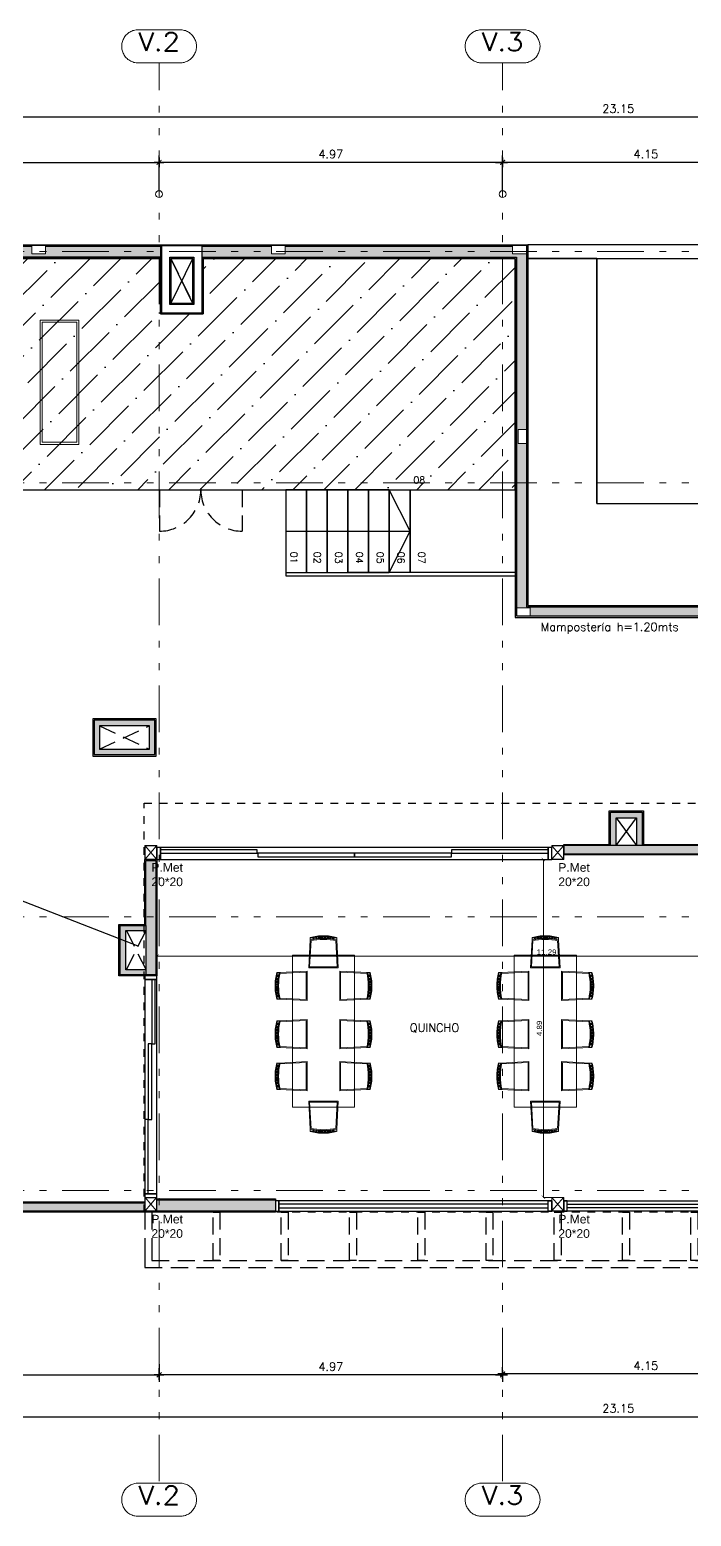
# Model space of a CAD drawing. Header units: metres. Extents: x 219 to 707, y -561 to -17.
# Drawn here: x 344.65 to 354.23, y -288.74 to -267.21 of the extents above; entities that cross this region are included whole.
import ezdxf
from ezdxf.enums import TextEntityAlignment as Align

# ---------------------------------------------------------------- set-up
doc = ezdxf.new("R2010")
doc.units = ezdxf.units.M
for name, pattern in [('CYPE_RAYA', [0.225, 0.1125, -0.1125]), ('CYPE_RAYAPUNTOPUNTO', [0.45, 0.225, -0.075, 0, -0.075, 0, -0.075]), ('HIDDEN', [0.375, 0.25, -0.125])]:
    doc.linetypes.add(name, pattern=pattern)
for name, color, linetype in [('-SAN 01', 1, 'Continuous'), ('2', 2, 'Continuous'), ('A-Aberturas', 2, 'Continuous'), ('A-Balcon', 1, 'Continuous'), ('A-Muros', 4, 'Continuous'), ('A-Pisos', 1, 'Continuous'), ('A-Proyección', 1, 'HIDDEN'), ('A-Revoques', 1, 'Continuous'), ('A-Texto', 3, 'Continuous'), ('CORRECCIONES', 1, 'Continuous'), ('Dr Ejes en bloque', 4, 'Continuous'), ('TCOTA', 1, 'Continuous')]:
    doc.layers.add(name, color=color, linetype=linetype)
for name, color, linetype, lineweight in [('A-Equipamiento', 251, 'Continuous', 5), ('COTAS_ACOTACION', 2, 'Continuous', 0), ('COTAS_REF_LINEAS', 2, 'Continuous', 0), ('COTAS_REPLANTEO', 7, 'CYPE_RAYAPUNTOPUNTO', 0), ('PILAR_HORMIGON', 5, 'Continuous', 20)]:
    doc.layers.add(name, color=color, linetype=linetype, lineweight=lineweight)
for name, color, linetype, transparency in [('M-Muro hueco 11', 141, 'Continuous', 0.5), ('M1-Muro Común 20', 12, 'Continuous', 0.5), ('M6- Muro Comun Solo Azotea', 41, 'Continuous', 0.5)]:
    doc.layers.add(name, color=color, linetype=linetype, transparency=transparency)
doc.styles.add('1-50', font='arial.ttf', dxfattribs={"width": 1.1, "height": 0.075})
doc.styles.add('CYPETXT', font='romans', dxfattribs={"height": 0.2})
doc.styles.get("Standard").update_dxf_attribs({"font": 'arial.ttf'})
doc.styles.add('T12', font='romans.shx', dxfattribs={"height": 0.12})
doc.dimstyles.new('1-50', dxfattribs={"dimscale": 0, "dimtxt": 0.075, "dimasz": 0.05, "dimexe": 0, "dimexo": 0.025, "dimgap": 0.02, "dimtad": 1, "dimzin": 4, "dimdsep": 46, "dimtxsty": '1-50', "dimblk": 'ARCHTICK', "dimcen": 0.09, "dimclrd": 256, "dimclre": 8, "dimclrt": 2, "dimadec": 0, "dimazin": 3, "dimtfac": 1, "dimtofl": 0, "dimtmove": 2, "dimatfit": 3, "dimldrblk": 'OPEN90', "dimfxl": 1, "dimtolj": 1, "dimtzin": 0, "dimlwd": 18, "dimlwe": 18, "dimarcsym": 0})
doc.dimstyles.new('DIM50', dxfattribs={"dimtxt": 0.12, "dimasz": 0.07, "dimexe": 0.1, "dimexo": 0.05, "dimgap": 0.06, "dimtad": 1, "dimzin": 4, "dimdsep": 46, "dimtxsty": 'T12', "dimblk1": 'COTA1', "dimblk2": 'COTA1', "dimsah": 1, "dimcen": 0.07, "dimclrt": 3, "dimadec": 0, "dimazin": 0, "dimtfac": 1, "dimtmove": 2, "dimatfit": 0, "dimldrblk": 'COTA1', "dimfxl": 1, "dimtolj": 1, "dimtzin": 4, "dimarcsym": 0})

# ---------------------------------------------------------------- blocks, each defined once
blk = doc.blocks.new('PLANTA TIPO 1$0$PLQABY')
at = {"layer": 'A-Equipamiento'}
for p, q in [((-0.345, 0.511), (-0.32, 0.059)), ((0.13, 0.511), (-0.345, 0.511)), ((0.115, 0.496), (-0.329, 0.496)), ((-0.329, 0.496), (-0.305, 0.072)), ((0.115, 0.496), (0.091, 0.072)), ((0.13, 0.511), (0.105, 0.059)), ((-0.32, 0.059), (-0.32, 0.032)), ((-0.32, 0.032), (-0.32, 0.021)), ((-0.28, 0.046), (-0.28, 0.032)), ((-0.255, 0.028), (-0.255, 0.043)), ((-0.232, 0.021), (-0.232, 0.035)), ((-0.207, 0.019), (-0.207, 0.033)), ((-0.187, 0.018), (-0.187, 0.032)), ((-0.162, 0.016), (-0.162, 0.031)), ((-0.142, 0.016), (-0.142, 0.03)), ((-0.117, 0.015), (-0.117, 0.03)), ((-0.097, 0.015), (-0.097, 0.03)), ((-0.072, 0.016), (-0.072, 0.03)), ((-0.052, 0.016), (-0.052, 0.031)), ((-0.027, 0.018), (-0.027, 0.032)), ((-0.007, 0.019), (-0.007, 0.033)), ((0.018, 0.021), (0.018, 0.035)), ((0.04, 0.028), (0.04, 0.043)), ((0.065, 0.046), (0.065, 0.032)), ((0.105, 0.059), (0.105, 0.032)), ((0.105, 0.032), (0.105, 0.021))]:
    blk.add_line(p, q, dxfattribs=at)
for centre, radius, start, end in [((-0.107, 1.012), 0.961, 257.1689, 269.9939), ((-0.107, 1.006), 0.97, 257.3429, 269.9941), ((-0.107, 0.808), 0.804, 254.6665, 269.9896), ((-0.107, 0.797), 0.804, 254.6665, 269.9896), ((-0.107, 0.935), 0.899, 258.9316, 269.9954), ((-0.065, 1.436), 1.406, 261.2017, 262.2348), ((-0.065, 1.452), 1.437, 261.3942, 262.4044), ((-0.107, 1.436), 1.406, 264.9005, 265.922), ((-0.107, 1.452), 1.437, 265.0115, 266.0107), ((-0.107, 1.436), 1.406, 266.7389, 267.7583), ((-0.107, 1.452), 1.437, 266.8098, 267.807), ((-0.107, 1.436), 1.406, 268.574, 269.5924), ((-0.107, 1.452), 1.437, 268.605, 269.6012), ((-0.107, 1.012), 0.961, 270.0061, 282.8311), ((-0.107, 1.006), 0.97, 270.0059, 282.6571), ((-0.107, 0.935), 0.899, 270.0046, 281.0684), ((-0.107, 0.808), 0.804, 270.0104, 285.3335), ((-0.107, 0.797), 0.804, 270.0104, 285.3335), ((-0.107, 1.436), 1.406, 270.4076, 271.426), ((-0.107, 1.452), 1.437, 270.3988, 271.395), ((-0.107, 1.436), 1.406, 272.2417, 273.2611), ((-0.107, 1.452), 1.437, 272.193, 273.1902), ((-0.107, 1.436), 1.406, 274.078, 275.0995), ((-0.107, 1.452), 1.437, 273.9893, 274.9885), ((-0.15, 1.436), 1.406, 277.7652, 278.7983), ((-0.15, 1.452), 1.437, 277.5956, 278.6058)]:
    blk.add_arc(centre, radius, start, end, dxfattribs=at)
blk = doc.blocks.new('A$C36438575')
for points in [[(-11.385, -0.115), (-11.385, -0.715), (-11.385, -0.915), (0.575, -0.915), (0.575, -0.115)], [(-11.285, -0.115), (-11.285, -0.715), (-11.285, -0.815), (0.475, -0.815), (0.475, -0.115)]]:
    blk.add_lwpolyline(points)
for points in [[(-10.297, -0.815), (-10.397, -0.815), (-10.397, -0.115), (-10.297, -0.115)], [(-9.309, -0.815), (-9.409, -0.815), (-9.409, -0.115), (-9.309, -0.115)], [(-8.32, -0.815), (-8.42, -0.815), (-8.42, -0.115), (-8.32, -0.115)], [(-7.332, -0.815), (-7.432, -0.815), (-7.432, -0.115), (-7.332, -0.115)], [(-6.344, -0.815), (-6.444, -0.815), (-6.444, -0.115), (-6.344, -0.115)], [(-5.355, -0.815), (-5.455, -0.815), (-5.455, -0.115), (-5.355, -0.115)], [(-4.367, -0.815), (-4.467, -0.815), (-4.467, -0.115), (-4.367, -0.115)], [(-3.379, -0.815), (-3.479, -0.815), (-3.479, -0.115), (-3.379, -0.115)], [(-2.39, -0.815), (-2.49, -0.815), (-2.49, -0.115), (-2.39, -0.115)], [(-1.402, -0.815), (-1.502, -0.815), (-1.502, -0.115), (-1.402, -0.115)], [(-0.413, -0.815), (-0.513, -0.815), (-0.513, -0.115), (-0.413, -0.115)]]:
    blk.add_lwpolyline(points, close=True)
blk = doc.blocks.new('FFAFAA')
at = {"layer": 'PILAR_HORMIGON', "color": 1}
for p, q in [((354.749, -234.896), (354.941, -234.729)), ((354.749, -234.729), (354.941, -234.896))]:
    blk.add_line(p, q, dxfattribs=at)
at = {"layer": 'PILAR_HORMIGON', "color": 5}
blk.add_lwpolyline([(354.745, -234.725), (354.945, -234.725), (354.945, -234.9), (354.745, -234.9), (354.745, -234.725)], dxfattribs=at)
blk.add_lwpolyline([(354.749, -234.729), (354.941, -234.729), (354.941, -234.896), (354.749, -234.896)], close=True, dxfattribs=at)
at = {"layer": 'PILAR_HORMIGON', "color": 1, "insert": (354.998, -234.804), "char_height": 0.125, "attachment_point": 1, "rotation": 90}
blk.add_mtext_dynamic_manual_height_columns('P.Met\\P20*20', width=0.01305, gutter_width=0.625, heights=[0], dxfattribs=at)
blk = doc.blocks.new('A$C2c186234')
at = {"layer": 'A-Proyección', "linetype": 'CYPE_RAYA'}
blk.add_lwpolyline([(-3.037, 2.25), (-0.021, 0.001), (1.98, 0), (1.98, 0.519), (5.694, 0.519), (5.694, 5.041), (0.484, 5.041), (0.484, 4.427), (-3.03, 4.424)], close=True, dxfattribs=at)
blk.add_lwpolyline([(-0.02, -2.167), (-0.02, -3.674), (-11.503, -3.675), (-11.503, 2.25), (-3.037, 2.25), (-0.02, 0.001), (-0.02, -2.014)], dxfattribs=at)
at = {"layer": 'PILAR_HORMIGON', "rotation": 270}
for p in [(223.407, 356.379), (229.3, 356.379, 0), (232.475, 356.379), (223.407, 351.285), (229.3, 351.285, 0), (232.475, 351.285), (234.705, 351.285)]:
    blk.add_blockref('FFAFAA', p, dxfattribs=at)
blk = doc.blocks.new('COTA1')
for p, q in [((-1.5, 0), (1, 0)), ((0, 1), (0, -1))]:
    blk.add_line(p, q)
at = {"const_width": 0.2}
blk.add_lwpolyline([(-0.5, -0.5), (0.5, 0.5)], dxfattribs=at)
blk = doc.blocks.new('*D844')
at = {"layer": 'Defpoints', "color": 0, "transparency": 16777216}
for p in [(129.927, 145.145), (125.778, 145.037), (125.778, 144.966)]:
    blk.add_point(p, dxfattribs=at)
at = {"layer": 'TCOTA', "color": 0, "lineweight": -2, "transparency": 16777216}
for p, q in [((125.778, 145.016), (125.778, 145.137)), ((129.857, 145.037), (125.848, 145.037)), ((129.927, 145.095), (129.927, 144.937))]:
    blk.add_line(p, q, dxfattribs=at)
at = {"layer": 'TCOTA', "color": 0, "lineweight": -2, "transparency": 16777216, "xscale": 0.07, "yscale": 0.07, "zscale": 0.07, "rotation": 180}
blk.add_blockref('COTA1', (125.778, 145.037), dxfattribs=at)
at = {"layer": 'TCOTA', "color": 0, "lineweight": -2, "transparency": 16777216, "xscale": 0.07, "yscale": 0.07, "zscale": 0.07}
blk.add_blockref('COTA1', (129.927, 145.037), dxfattribs=at)
at = {"layer": 'TCOTA', "color": 3, "transparency": 16777216, "insert": (127.853, 145.157), "char_height": 0.12, "attachment_point": 5, "style": 'T12'}
blk.add_mtext('\\A1;4.15', dxfattribs=at)
blk = doc.blocks.new('*D847')
at = {"layer": 'Defpoints', "color": 0, "transparency": 16777216}
for p in [(115.878, 145.695), (139.028, 145.695), (139.028, 145.695)]:
    blk.add_point(p, dxfattribs=at)
at = {"layer": 'TCOTA', "color": 0, "lineweight": -2, "transparency": 16777216}
for p, q in [((115.878, 145.745), (115.878, 145.795)), ((139.028, 145.745), (139.028, 145.795)), ((115.948, 145.695), (138.958, 145.695))]:
    blk.add_line(p, q, dxfattribs=at)
at = {"layer": 'TCOTA', "color": 0, "lineweight": -2, "transparency": 16777216, "xscale": 0.07, "yscale": 0.07, "zscale": 0.07, "rotation": 180}
blk.add_blockref('COTA1', (115.878, 145.695), dxfattribs=at)
at = {"layer": 'TCOTA', "color": 0, "lineweight": -2, "transparency": 16777216, "xscale": 0.07, "yscale": 0.07, "zscale": 0.07}
blk.add_blockref('COTA1', (139.028, 145.695), dxfattribs=at)
at = {"layer": 'TCOTA', "color": 3, "transparency": 16777216, "insert": (127.453, 145.815), "char_height": 0.12, "attachment_point": 5, "style": 'T12'}
blk.add_mtext('\\A1;23.15', dxfattribs=at)
blk = doc.blocks.new('*D848')
at = {"layer": 'Defpoints', "color": 0, "transparency": 16777216}
for p in [(125.778, 127.488), (125.778, 127.368), (129.927, 127.368)]:
    blk.add_point(p, dxfattribs=at)
at = {"layer": 'TCOTA', "color": 0, "lineweight": -2, "transparency": 16777216}
for p, q in [((125.778, 127.418), (125.778, 127.588)), ((129.857, 127.488), (125.848, 127.488)), ((129.927, 127.418), (129.927, 127.588))]:
    blk.add_line(p, q, dxfattribs=at)
at = {"layer": 'TCOTA', "color": 0, "lineweight": -2, "transparency": 16777216, "xscale": 0.07, "yscale": 0.07, "zscale": 0.07, "rotation": 180}
blk.add_blockref('COTA1', (125.778, 127.488), dxfattribs=at)
at = {"layer": 'TCOTA', "color": 0, "lineweight": -2, "transparency": 16777216, "xscale": 0.07, "yscale": 0.07, "zscale": 0.07}
blk.add_blockref('COTA1', (129.927, 127.488), dxfattribs=at)
at = {"layer": 'TCOTA', "color": 3, "transparency": 16777216, "insert": (127.853, 127.608), "char_height": 0.12, "attachment_point": 5, "style": 'T12'}
blk.add_mtext('\\A1;4.15', dxfattribs=at)
blk = doc.blocks.new('*D851')
at = {"layer": 'Defpoints', "color": 0, "transparency": 16777216}
for p in [(115.878, 126.868), (139.028, 126.993), (139.028, 126.868)]:
    blk.add_point(p, dxfattribs=at)
at = {"layer": 'TCOTA', "color": 0, "lineweight": -2, "transparency": 16777216}
for p, q in [((115.878, 126.918), (115.878, 126.968)), ((115.948, 126.868), (138.958, 126.868)), ((139.028, 126.943), (139.028, 126.768))]:
    blk.add_line(p, q, dxfattribs=at)
at = {"layer": 'TCOTA', "color": 0, "lineweight": -2, "transparency": 16777216, "xscale": 0.07, "yscale": 0.07, "zscale": 0.07, "rotation": 180}
blk.add_blockref('COTA1', (115.878, 126.868), dxfattribs=at)
at = {"layer": 'TCOTA', "color": 0, "lineweight": -2, "transparency": 16777216, "xscale": 0.07, "yscale": 0.07, "zscale": 0.07}
blk.add_blockref('COTA1', (139.028, 126.868), dxfattribs=at)
at = {"layer": 'TCOTA', "color": 3, "transparency": 16777216, "insert": (127.453, 126.988), "char_height": 0.12, "attachment_point": 5, "style": 'T12'}
blk.add_mtext('\\A1;23.15', dxfattribs=at)
blk = doc.blocks.new('*D840')
at = {"layer": 'Defpoints', "color": 0, "transparency": 16777216}
for p in [(120.803, 145.037), (115.878, 144.577), (120.803, 144.577)]:
    blk.add_point(p, dxfattribs=at)
at = {"layer": 'TCOTA', "color": 0, "lineweight": -2, "transparency": 16777216}
for p, q in [((115.878, 144.627), (115.878, 145.137)), ((120.803, 144.627), (120.803, 145.137)), ((115.948, 145.037), (120.733, 145.037))]:
    blk.add_line(p, q, dxfattribs=at)
at = {"layer": 'TCOTA', "color": 0, "lineweight": -2, "transparency": 16777216, "xscale": 0.07, "yscale": 0.07, "zscale": 0.07, "rotation": 180}
blk.add_blockref('COTA1', (115.878, 145.037), dxfattribs=at)
at = {"layer": 'TCOTA', "color": 0, "lineweight": -2, "transparency": 16777216, "xscale": 0.07, "yscale": 0.07, "zscale": 0.07}
blk.add_blockref('COTA1', (120.803, 145.037), dxfattribs=at)
at = {"layer": 'TCOTA', "color": 3, "transparency": 16777216, "insert": (118.34, 145.157), "char_height": 0.12, "attachment_point": 5, "style": 'T12'}
blk.add_mtext('\\A1;4.92', dxfattribs=at)
blk = doc.blocks.new('*D852')
at = {"layer": 'Defpoints', "color": 0, "transparency": 16777216}
for p in [(120.803, 145.037), (120.803, 144.882), (125.778, 144.577)]:
    blk.add_point(p, dxfattribs=at)
at = {"layer": 'TCOTA', "color": 0, "lineweight": -2, "transparency": 16777216}
for p, q in [((120.803, 144.932), (120.803, 145.137)), ((125.778, 144.627), (125.778, 145.137)), ((125.708, 145.037), (120.873, 145.037))]:
    blk.add_line(p, q, dxfattribs=at)
at = {"layer": 'TCOTA', "color": 0, "lineweight": -2, "transparency": 16777216, "xscale": 0.07, "yscale": 0.07, "zscale": 0.07, "rotation": 180}
blk.add_blockref('COTA1', (120.803, 145.037), dxfattribs=at)
at = {"layer": 'TCOTA', "color": 0, "lineweight": -2, "transparency": 16777216, "xscale": 0.07, "yscale": 0.07, "zscale": 0.07}
blk.add_blockref('COTA1', (125.778, 145.037), dxfattribs=at)
at = {"layer": 'TCOTA', "color": 3, "transparency": 16777216, "insert": (123.29, 145.157), "char_height": 0.12, "attachment_point": 5, "style": 'T12'}
blk.add_mtext('\\A1;4.97', dxfattribs=at)
blk = doc.blocks.new('*D853')
at = {"layer": 'Defpoints', "color": 0, "transparency": 16777216}
for p in [(115.878, 127.474), (120.803, 127.474), (120.803, 127.474)]:
    blk.add_point(p, dxfattribs=at)
at = {"layer": 'TCOTA', "color": 0, "lineweight": -2, "transparency": 16777216}
for p, q in [((115.878, 127.524), (115.878, 127.574)), ((115.948, 127.474), (120.733, 127.474)), ((120.803, 127.524), (120.803, 127.574))]:
    blk.add_line(p, q, dxfattribs=at)
at = {"layer": 'TCOTA', "color": 0, "lineweight": -2, "transparency": 16777216, "xscale": 0.07, "yscale": 0.07, "zscale": 0.07, "rotation": 180}
blk.add_blockref('COTA1', (115.878, 127.474), dxfattribs=at)
at = {"layer": 'TCOTA', "color": 0, "lineweight": -2, "transparency": 16777216, "xscale": 0.07, "yscale": 0.07, "zscale": 0.07}
blk.add_blockref('COTA1', (120.803, 127.474), dxfattribs=at)
at = {"layer": 'TCOTA', "color": 3, "transparency": 16777216, "insert": (118.34, 127.594), "char_height": 0.12, "attachment_point": 5, "style": 'T12'}
blk.add_mtext('\\A1;4.92', dxfattribs=at)
blk = doc.blocks.new('*D854')
at = {"layer": 'Defpoints', "color": 0, "transparency": 16777216}
for p in [(120.803, 127.681), (120.803, 127.474), (125.778, 127.474)]:
    blk.add_point(p, dxfattribs=at)
at = {"layer": 'TCOTA', "color": 0, "lineweight": -2, "transparency": 16777216}
for p, q in [((120.803, 127.631), (120.803, 127.374)), ((125.708, 127.474), (120.873, 127.474)), ((125.778, 127.424), (125.778, 127.374))]:
    blk.add_line(p, q, dxfattribs=at)
at = {"layer": 'TCOTA', "color": 0, "lineweight": -2, "transparency": 16777216, "xscale": 0.07, "yscale": 0.07, "zscale": 0.07, "rotation": 180}
blk.add_blockref('COTA1', (120.803, 127.474), dxfattribs=at)
at = {"layer": 'TCOTA', "color": 0, "lineweight": -2, "transparency": 16777216, "xscale": 0.07, "yscale": 0.07, "zscale": 0.07}
blk.add_blockref('COTA1', (125.778, 127.474), dxfattribs=at)
at = {"layer": 'TCOTA', "color": 3, "transparency": 16777216, "insert": (123.29, 127.594), "char_height": 0.12, "attachment_point": 5, "style": 'T12'}
blk.add_mtext('\\A1;4.97', dxfattribs=at)
blk = doc.blocks.new('_ArchTick')
at = {"color": 0, "linetype": 'ByBlock', "const_width": 0.15}
blk.add_lwpolyline([(-0.5, -0.5), (0.5, 0.5)], dxfattribs=at)
blk = doc.blocks.new('*D834')
at = {"layer": 'Defpoints', "color": 0, "transparency": 16777216}
for p in [(346.49, -280.062), (357.776, -280.062), (357.776, -280.631)]:
    blk.add_point(p, dxfattribs=at)
at = {"layer": 'TCOTA', "color": 8, "lineweight": 18, "transparency": 16777216}
for p, q in [((346.49, -280.087), (346.49, -280.631)), ((357.776, -280.087), (357.776, -280.631))]:
    blk.add_line(p, q, dxfattribs=at)
at = {"layer": 'TCOTA', "lineweight": 18, "transparency": 16777216}
blk.add_line((346.49, -280.631), (357.776, -280.631), dxfattribs=at)
at = {"layer": 'TCOTA', "lineweight": 18, "transparency": 16777216, "xscale": 0.05, "yscale": 0.05, "zscale": 0.05, "rotation": 180}
blk.add_blockref('_ArchTick', (346.49, -280.631), dxfattribs=at)
at = {"layer": 'TCOTA', "lineweight": 18, "transparency": 16777216, "xscale": 0.05, "yscale": 0.05, "zscale": 0.05}
blk.add_blockref('_ArchTick', (357.776, -280.631), dxfattribs=at)
at = {"layer": 'TCOTA', "color": 2, "transparency": 16777216, "insert": (352.133, -280.573), "char_height": 0.075, "attachment_point": 5, "style": '1-50'}
blk.add_mtext('\\A1;11.29', dxfattribs=at)
blk = doc.blocks.new('_Open90')
at = {"color": 0, "linetype": 'ByBlock', "lineweight": -2}
for p, q in [((0, 0), (-1, 0)), ((-0.5, 0.5), (0, 0)), ((0, 0), (-0.5, -0.5))]:
    blk.add_line(p, q, dxfattribs=at)
blk = doc.blocks.new('*D835')
at = {"layer": 'Defpoints', "color": 0, "transparency": 16777216}
for p in [(350.99, -279.231), (352.087, -284.125), (352.382, -284.125, 0)]:
    blk.add_point(p, dxfattribs=at)
at = {"layer": 'TCOTA', "color": 8, "lineweight": 18, "transparency": 16777216}
for p, q in [((351.015, -279.231), (352.087, -279.231)), ((352.357, -284.125), (352.087, -284.125))]:
    blk.add_line(p, q, dxfattribs=at)
at = {"layer": 'TCOTA', "lineweight": 18, "transparency": 16777216}
blk.add_line((352.087, -279.231), (352.087, -284.125), dxfattribs=at)
at = {"layer": 'TCOTA', "lineweight": 18, "transparency": 16777216, "xscale": 0.05, "yscale": 0.05, "zscale": 0.05}
for p, rotation in [((352.087, -279.231), 90), ((352.087, -284.125), 270)]:
    blk.add_blockref('_ArchTick', p, dxfattribs=dict(at, rotation=rotation))
at = {"layer": 'TCOTA', "color": 2, "transparency": 16777216, "insert": (352.029, -281.678), "char_height": 0.075, "attachment_point": 5, "rotation": 90, "style": '1-50'}
blk.add_mtext('\\A1;4.89', dxfattribs=at)
blk = doc.blocks.new('DSADADASDAS')
at = {"layer": 'COTAS_ACOTACION'}
for centre in [(120.803, 144.577, -0.525), (125.778, 144.577, -0.525)]:
    blk.add_circle(centre, 0.05, dxfattribs=at)
at = {"layer": 'COTAS_REF_LINEAS'}
for points in [[(121.105, 146.958), (121.121, 146.957), (121.137, 146.956), (121.153, 146.953), (121.168, 146.949), (121.183, 146.945), (121.198, 146.939), (121.213, 146.932), (121.227, 146.924), (121.241, 146.916), (121.253, 146.906), (121.266, 146.896), (121.277, 146.885), (121.288, 146.873), (121.298, 146.86), (121.307, 146.847), (121.315, 146.833), (121.322, 146.819), (121.329, 146.804), (121.334, 146.789), (121.338, 146.773), (121.341, 146.758), (121.344, 146.742), (121.345, 146.726), (121.345, 146.71), (121.344, 146.694), (121.341, 146.678), (121.338, 146.662), (121.334, 146.647), (121.329, 146.632), (121.322, 146.617), (121.315, 146.602), (121.307, 146.589), (121.298, 146.575), (121.288, 146.563), (121.277, 146.551), (121.266, 146.54), (121.253, 146.529), (121.241, 146.52), (121.227, 146.511), (121.213, 146.504), (121.198, 146.497), (121.183, 146.491), (121.168, 146.486), (121.153, 146.483), (121.137, 146.48), (121.121, 146.478), (121.105, 146.478), (120.501, 146.478), (120.485, 146.478), (120.469, 146.48), (120.453, 146.483), (120.437, 146.486), (120.422, 146.491), (120.407, 146.497), (120.392, 146.504), (120.378, 146.511), (120.365, 146.52), (120.352, 146.529), (120.34, 146.54), (120.328, 146.551), (120.317, 146.563), (120.307, 146.575), (120.298, 146.589), (120.29, 146.602), (120.283, 146.617), (120.277, 146.632), (120.271, 146.647), (120.267, 146.662), (120.264, 146.678), (120.262, 146.694), (120.261, 146.71), (120.261, 146.726), (120.262, 146.742), (120.264, 146.758), (120.267, 146.773), (120.271, 146.789), (120.277, 146.804), (120.283, 146.819), (120.29, 146.833), (120.298, 146.847), (120.307, 146.86), (120.317, 146.873), (120.328, 146.885), (120.34, 146.896), (120.352, 146.906), (120.365, 146.916), (120.378, 146.924), (120.392, 146.932), (120.407, 146.939), (120.422, 146.945), (120.437, 146.949), (120.453, 146.953), (120.469, 146.956), (120.485, 146.957), (120.501, 146.958), (121.105, 146.958)], [(126.08, 146.958), (126.096, 146.957), (126.112, 146.956), (126.128, 146.953), (126.143, 146.949), (126.158, 146.945), (126.173, 146.939), (126.188, 146.932), (126.202, 146.924), (126.216, 146.916), (126.228, 146.906), (126.241, 146.896), (126.252, 146.885), (126.263, 146.873), (126.273, 146.86), (126.282, 146.847), (126.29, 146.833), (126.297, 146.819), (126.304, 146.804), (126.309, 146.789), (126.313, 146.773), (126.316, 146.758), (126.319, 146.742), (126.32, 146.726), (126.32, 146.71), (126.319, 146.694), (126.316, 146.678), (126.313, 146.662), (126.309, 146.647), (126.304, 146.632), (126.297, 146.617), (126.29, 146.602), (126.282, 146.589), (126.273, 146.575), (126.263, 146.563), (126.252, 146.551), (126.241, 146.54), (126.228, 146.529), (126.216, 146.52), (126.202, 146.511), (126.188, 146.504), (126.173, 146.497), (126.158, 146.491), (126.143, 146.486), (126.128, 146.483), (126.112, 146.48), (126.096, 146.478), (126.08, 146.478), (125.476, 146.478), (125.46, 146.478), (125.444, 146.48), (125.428, 146.483), (125.412, 146.486), (125.397, 146.491), (125.382, 146.497), (125.367, 146.504), (125.353, 146.511), (125.34, 146.52), (125.327, 146.529), (125.315, 146.54), (125.303, 146.551), (125.292, 146.563), (125.282, 146.575), (125.273, 146.589), (125.265, 146.602), (125.258, 146.617), (125.252, 146.632), (125.246, 146.647), (125.242, 146.662), (125.239, 146.678), (125.237, 146.694), (125.236, 146.71), (125.236, 146.726), (125.237, 146.742), (125.239, 146.758), (125.242, 146.773), (125.246, 146.789), (125.252, 146.804), (125.258, 146.819), (125.265, 146.833), (125.273, 146.847), (125.282, 146.86), (125.292, 146.873), (125.303, 146.885), (125.315, 146.896), (125.327, 146.906), (125.34, 146.916), (125.353, 146.924), (125.367, 146.932), (125.382, 146.939), (125.397, 146.945), (125.412, 146.949), (125.428, 146.953), (125.444, 146.956), (125.46, 146.957), (125.476, 146.958), (126.08, 146.958)], [(121.105, 125.906), (121.121, 125.905), (121.137, 125.904), (121.153, 125.901), (121.168, 125.897), (121.183, 125.893), (121.198, 125.887), (121.213, 125.88), (121.227, 125.872), (121.241, 125.864), (121.253, 125.854), (121.266, 125.844), (121.277, 125.833), (121.288, 125.821), (121.298, 125.808), (121.307, 125.795), (121.315, 125.781), (121.322, 125.767), (121.329, 125.752), (121.334, 125.737), (121.338, 125.722), (121.341, 125.706), (121.344, 125.69), (121.345, 125.674), (121.345, 125.658), (121.344, 125.642), (121.341, 125.626), (121.338, 125.61), (121.334, 125.595), (121.329, 125.58), (121.322, 125.565), (121.315, 125.551), (121.307, 125.537), (121.298, 125.524), (121.288, 125.511), (121.277, 125.499), (121.266, 125.488), (121.253, 125.478), (121.241, 125.468), (121.227, 125.459), (121.213, 125.452), (121.198, 125.445), (121.183, 125.439), (121.168, 125.435), (121.153, 125.431), (121.137, 125.428), (121.121, 125.427), (121.105, 125.426), (120.501, 125.426), (120.485, 125.427), (120.469, 125.428), (120.453, 125.431), (120.437, 125.435), (120.422, 125.439), (120.407, 125.445), (120.392, 125.452), (120.378, 125.459), (120.365, 125.468), (120.352, 125.478), (120.34, 125.488), (120.328, 125.499), (120.317, 125.511), (120.307, 125.524), (120.298, 125.537), (120.29, 125.551), (120.283, 125.565), (120.277, 125.58), (120.271, 125.595), (120.267, 125.61), (120.264, 125.626), (120.262, 125.642), (120.261, 125.658), (120.261, 125.674), (120.262, 125.69), (120.264, 125.706), (120.267, 125.722), (120.271, 125.737), (120.277, 125.752), (120.283, 125.767), (120.29, 125.781), (120.298, 125.795), (120.307, 125.808), (120.317, 125.821), (120.328, 125.833), (120.34, 125.844), (120.352, 125.854), (120.365, 125.864), (120.378, 125.872), (120.392, 125.88), (120.407, 125.887), (120.422, 125.893), (120.437, 125.897), (120.453, 125.901), (120.469, 125.904), (120.485, 125.905), (120.501, 125.906), (121.105, 125.906)], [(126.08, 125.906), (126.096, 125.905), (126.112, 125.904), (126.128, 125.901), (126.143, 125.897), (126.158, 125.893), (126.173, 125.887), (126.188, 125.88), (126.202, 125.872), (126.216, 125.864), (126.228, 125.854), (126.241, 125.844), (126.252, 125.833), (126.263, 125.821), (126.273, 125.808), (126.282, 125.795), (126.29, 125.781), (126.297, 125.767), (126.304, 125.752), (126.309, 125.737), (126.313, 125.722), (126.316, 125.706), (126.319, 125.69), (126.32, 125.674), (126.32, 125.658), (126.319, 125.642), (126.316, 125.626), (126.313, 125.61), (126.309, 125.595), (126.304, 125.58), (126.297, 125.565), (126.29, 125.551), (126.282, 125.537), (126.273, 125.524), (126.263, 125.511), (126.252, 125.499), (126.241, 125.488), (126.228, 125.478), (126.216, 125.468), (126.202, 125.459), (126.188, 125.452), (126.173, 125.445), (126.158, 125.439), (126.143, 125.435), (126.128, 125.431), (126.112, 125.428), (126.096, 125.427), (126.08, 125.426), (125.476, 125.426), (125.46, 125.427), (125.444, 125.428), (125.428, 125.431), (125.412, 125.435), (125.397, 125.439), (125.382, 125.445), (125.367, 125.452), (125.353, 125.459), (125.34, 125.468), (125.327, 125.478), (125.315, 125.488), (125.303, 125.499), (125.292, 125.511), (125.282, 125.524), (125.273, 125.537), (125.265, 125.551), (125.258, 125.565), (125.252, 125.58), (125.246, 125.595), (125.242, 125.61), (125.239, 125.626), (125.237, 125.642), (125.236, 125.658), (125.236, 125.674), (125.237, 125.69), (125.239, 125.706), (125.242, 125.722), (125.246, 125.737), (125.252, 125.752), (125.258, 125.767), (125.265, 125.781), (125.273, 125.795), (125.282, 125.808), (125.292, 125.821), (125.303, 125.833), (125.315, 125.844), (125.327, 125.854), (125.34, 125.864), (125.353, 125.872), (125.367, 125.88), (125.382, 125.887), (125.397, 125.893), (125.412, 125.897), (125.428, 125.901), (125.444, 125.904), (125.46, 125.905), (125.476, 125.906), (126.08, 125.906)]]:
    blk.add_lwpolyline(points, close=True, dxfattribs=at)
at = {"layer": 'COTAS_REPLANTEO', "ltscale": 3}
for p, q in [((120.803, 125.933, -0.525), (120.803, 146.478, -0.525)), ((125.778, 125.933, -0.525), (125.778, 146.478, -0.525)), ((110.098, 143.747, -0.525), (141.67, 143.747, -0.525)), ((110.098, 140.395, -0.525), (141.67, 140.395, -0.525)), ((110.098, 134.109, -0.525), (141.67, 134.109, -0.525)), ((110.098, 130.147, -0.525), (141.67, 130.147, -0.525))]:
    blk.add_line(p, q, dxfattribs=at)
at = {"layer": 'COTAS_REF_LINEAS', "style": 'CYPETXT', "width": 1.057}
for s, p, p2 in [('V.2', (120.501, 146.651, -0.525), (121.105, 146.651, -0.525)), ('V.3', (125.476, 146.651, -0.525), (126.08, 146.651, -0.525)), ('V.2', (120.501, 125.599, -0.525), (121.105, 125.599, -0.525)), ('V.3', (125.476, 125.599, -0.525), (126.08, 125.599, -0.525))]:
    blk.add_text(s, height=0.2667, dxfattribs=at).set_placement(p, p2, align=Align.FIT)
at = {"layer": 'TCOTA'}
for base, p1, p2, picture, middle in [((139.028, 145.695, -0.525), (115.878, 145.695, -0.525), (139.028, 145.695, -0.525), '*D847', (127.453, 145.815, -0.525)), ((120.8027083, 145.0373647, -0.5249959), (115.8777084, 144.576517, -0.5249959), (120.8027083, 144.576517, -0.5249959), '*D840', (118.3402084, 145.1573647, -0.5249959)), ((120.8027083, 145.0373647, -0.5249959), (125.7777082, 144.576517, -0.5249959), (120.8027083, 144.8819408, -0.5249959), '*D852', (123.2902083, 145.1573647, -0.5249959)), ((125.778, 145.037, -0.525), (129.927, 145.145, -0.525), (125.778, 144.966, -0.525), '*D844', (127.853, 145.157, -0.525)), ((125.778, 127.488, -0.525), (129.927, 127.368, -0.525), (125.778, 127.368, -0.525), '*D848', (127.853, 127.608, -0.525)), ((120.8027083, 127.4739555, -0.5249959), (115.8777084, 127.4739555, -0.5249959), (120.8027083, 127.4739555, -0.5249959), '*D853', (118.3402084, 127.5939555, -0.5249959)), ((120.8027083, 127.4739555, -0.5249959), (125.7777082, 127.4739555, -0.5249959), (120.8027083, 127.6810747, -0.5249959), '*D854', (123.2902083, 127.5939555, -0.5249959)), ((139.028, 126.868, -0.525), (115.878, 126.868, -0.525), (139.028, 126.993, -0.525), '*D851', (127.453, 126.988, -0.525))]:
    dim = blk.add_linear_dim(base=base, p1=p1, p2=p2, dimstyle='DIM50', dxfattribs=at)
    dim.commit()
    dim.dimension.update_dxf_attribs({"geometry": picture, "text_midpoint": middle})

msp = doc.modelspace()

# ---------------------------------------------------------------- hatches: boundary and pattern name
at = {"layer": '-SAN 01', "transparency": 33554546}
h = msp.add_hatch(dxfattribs=at)
h.set_pattern_fill('ANSI36', color=253, scale=0.1)
h.paths.add_polyline_path([(341.376, -273.754), (341.376, -273.876), (351.676, -273.876), (351.676, -270.526), (347.161, -270.526), (347.161, -271.329), (346.54, -271.329), (346.54, -270.526), (341.376, -270.526)])
at = {"layer": 'M-Muro hueco 11', "transparency": 33554534}
h = msp.add_hatch(color=256, dxfattribs=at)
h.dxf.hatch_style = 1
h.paths.add_polyline_path([(345.66, -277.633), (346.38, -277.633), (346.38, -277.294), (345.66, -277.294)], flags=16)
h.paths.add_polyline_path([(345.58, -277.713), (346.46, -277.713), (346.46, -277.214), (345.58, -277.214)])
h = msp.add_hatch(color=256, dxfattribs=at)
h.dxf.hatch_style = 1
h.paths.add_polyline_path([(353.436, -278.546), (353.516, -278.546), (353.516, -279.031), (353.436, -279.031)])
h.paths.add_polyline_path([(353.059, -278.546), (353.436, -278.546), (353.436, -278.626), (353.059, -278.626)])
h.paths.add_polyline_path([(353.059, -279.031), (353.139, -279.031), (353.139, -278.626), (353.059, -278.626)])
h = msp.add_hatch(color=256, dxfattribs=at)
h.dxf.hatch_style = 1
h.paths.add_polyline_path([(346.04, -280.262), (346.33, -280.262), (346.33, -280.187), (345.955, -280.187), (345.955, -280.903), (346.33, -280.903), (346.33, -280.828), (346.04, -280.828)])
at = {"layer": 'M1-Muro Común 20', "transparency": 33554687}
h = msp.add_hatch(color=256, dxfattribs=at)
h.dxf.hatch_style = 1
h.paths.add_polyline_path([(355.396, -275.704), (355.396, -275.572), (351.841, -275.574), (351.841, -273.205), (351.721, -273.205), (351.721, -273.005), (351.841, -273.005), (351.841, -270.458), (351.641, -270.458), (351.641, -270.346), (348.349, -270.346), (348.349, -270.458), (348.149, -270.458), (348.149, -270.346), (347.146, -270.346), (347.146, -270.506), (351.696, -270.506), (351.696, -275.584), (351.896, -275.584), (351.896, -275.704)])
h.paths.add_polyline_path([(341.226, -270.506), (346.54, -270.506), (346.54, -270.346), (344.878, -270.346), (344.878, -270.458), (344.678, -270.458), (344.678, -270.346), (341.426, -270.346), (341.426, -270.466), (341.226, -270.466)])
h = msp.add_hatch(color=256, dxfattribs=at)
h.dxf.hatch_style = 1
h.paths.add_polyline_path([(361.53, -270.341), (358.796, -270.341), (358.796, -270.461), (361.53, -270.461)])
h.paths.add_polyline_path([(364.83, -270.341), (361.73, -270.341), (361.73, -270.461), (364.83, -270.461)])
h.paths.add_polyline_path([(365.03, -270.461), (364.91, -270.461), (364.91, -273.678), (365.03, -273.678)])
h.paths.add_polyline_path([(365.411, -273.76), (365.03, -273.759), (365.03, -273.879), (365.411, -273.88)])
h.paths.add_polyline_path([(365.531, -273.961), (365.411, -273.961), (365.411, -280.076), (365.531, -280.076), (365.531, -277.119), (365.426, -277.119), (365.426, -276.919), (365.531, -276.919)])
h.paths.add_polyline_path([(365.411, -280.156), (365.03, -280.156), (365.03, -280.356), (365.03, -284.125), (365.03, -284.125), (365.03, -284.19), (365.045, -284.19), (365.045, -280.291), (365.546, -280.291), (365.546, -277.119), (365.531, -277.119), (365.531, -280.076), (365.531, -280.076), (365.531, -280.276), (365.411, -280.276)])
h.paths.add_polyline_path([(365.03, -280.356), (364.91, -280.356), (364.91, -284.125), (365.03, -284.125)])
h.paths.add_polyline_path([(364.91, -284.205), (361.723, -284.205), (361.723, -284.325), (364.91, -284.325)])
h.paths.add_polyline_path([(346.315, -284.325), (346.315, -284.325), (346.315, -284.205), (343.98, -284.205), (343.98, -284.325)])
h.paths.add_polyline_path([(341.365, -280.384), (341.245, -280.384), (341.245, -284.324), (343.78, -284.325), (343.78, -284.205), (341.365, -284.204)])
h = msp.add_hatch(color=256, dxfattribs=at)
h.dxf.hatch_style = 1
h.paths.add_polyline_path([(355.382, -279.031), (352.382, -279.031), (352.382, -279.15), (355.382, -279.151)])
h.paths.add_polyline_path([(355.716, -279.031), (355.557, -279.031), (355.557, -279.151), (355.716, -279.151)])
h.paths.add_polyline_path([(355.561, -278.498), (355.391, -278.498), (355.391, -278.878), (355.561, -279.005)])
h.paths.add_polyline_path([(355.557, -279.031), (355.561, -279.031), (355.561, -279.005), (355.391, -278.878), (355.391, -279.031)])
h = msp.add_hatch(color=256, dxfattribs=at)
h.dxf.hatch_style = 1
h.paths.add_polyline_path([(346.475, -279.246), (346.33, -279.246), (346.33, -280.041), (346.33, -280.116), (346.33, -280.116), (346.33, -280.682), (346.33, -280.903), (346.475, -280.903)])
h.paths.add_polyline_path([(346.475, -279.686), (346.475, -279.22)])
h = msp.add_hatch(color=256, dxfattribs=at)
h.dxf.hatch_style = 1
h.paths.add_polyline_path([(348.207, -284.325), (348.207, -284.16), (346.521, -284.159), (346.521, -284.325)])
h.paths.add_polyline_path([(346.49, -284.325), (346.521, -284.325), (346.521, -284.159), (346.49, -284.159)])

# ---------------------------------------------------------------- linework, layer by layer
at = {"layer": '2'}
msp.add_lwpolyline([(348.355, -275.073), (348.355, -275.123), (351.676, -275.123)], dxfattribs=at)
at = {"layer": 'A-Aberturas'}
for points in [[(346.49, -279.056), (346.49, -279.231), (346.54, -279.231), (346.54, -279.056)], [(346.54, -279.091), (346.54, -279.141), (347.942, -279.141), (347.942, -279.091)], [(347.95, -279.141), (347.95, -279.191), (349.352, -279.191), (349.352, -279.141)], [(349.352, -279.141), (349.352, -279.191), (350.755, -279.191), (350.755, -279.141)], [(350.755, -279.091), (350.755, -279.141), (352.157, -279.141), (352.157, -279.091)], [(352.157, -279.056), (352.157, -279.231), (352.207, -279.231), (352.207, -279.056)], [(346.315, -280.968), (346.49, -280.968), (346.49, -280.918), (346.315, -280.918)], [(346.415, -281.902), (346.465, -281.902), (346.465, -280.968), (346.415, -280.968)], [(346.365, -282.999), (346.415, -282.999), (346.415, -281.902), (346.365, -281.902)], [(346.315, -284.075), (346.365, -284.075), (346.365, -282.999), (346.315, -282.999)], [(346.315, -284.125), (346.49, -284.125), (346.49, -284.075), (346.315, -284.075)], [(348.207, -284.175), (348.207, -284.325), (348.257, -284.325), (348.257, -284.175)], [(352.207, -284.175), (352.207, -284.325), (352.157, -284.325), (352.157, -284.175)], [(352.382, -284.175), (352.382, -284.325), (352.432, -284.325), (352.432, -284.175)], [(352.157, -284.225), (348.257, -284.225), (348.257, -284.275), (352.157, -284.275)], [(352.432, -284.225), (355.332, -284.225), (355.332, -284.275), (352.432, -284.275)]]:
    msp.add_lwpolyline(points, close=True, dxfattribs=at)
at = {"layer": 'A-Aberturas', "color": 1}
for points in [[(346.54, -279.056), (346.54, -279.231), (352.157, -279.231), (352.157, -279.056)], [(346.315, -284.075), (346.49, -284.075), (346.49, -280.968), (346.315, -280.968)], [(352.207, -284.175), (348.257, -284.175), (348.257, -284.325), (352.207, -284.325)], [(352.382, -284.175), (355.332, -284.175), (355.332, -284.325), (352.382, -284.325)]]:
    msp.add_lwpolyline(points, close=True, dxfattribs=at)
at = {"layer": 'A-Balcon', "color": 253}
for p, q in [((351.861, -270.526), (355.432, -270.526)), ((352.863, -270.526), (352.424, -270.526)), ((352.861, -274.075), (352.863, -270.526)), ((352.863, -270.526), (355.376, -270.526))]:
    msp.add_line(p, q, dxfattribs=at)
msp.add_lwpolyline([(351.885, -270.526), (352.861, -270.526), (352.861, -274.075), (355.376, -274.075)], dxfattribs=at)
at = {"layer": 'A-Equipamiento', "elevation": 0}
for points in [[(345.359, -271.419), (344.799, -271.419), (344.799, -273.219), (345.359, -273.219)], [(345.329, -271.449), (344.829, -271.449), (344.829, -273.189), (345.329, -273.189)], [(348.452, -280.615), (348.452, -282.817), (349.352, -282.817), (349.352, -280.615)], [(351.664, -280.615), (351.664, -282.817), (352.564, -282.817), (352.564, -280.615)]]:
    msp.add_lwpolyline(points, close=True, dxfattribs=at)
at = {"layer": 'A-Muros'}
for p, q in [((346.33, -280.187), (346.33, -279.246)), ((346.33, -279.246), (346.475, -279.246)), ((346.475, -279.246), (346.475, -280.903)), ((345.955, -280.187), (346.33, -280.187)), ((345.955, -280.903), (345.955, -280.187)), ((346.04, -280.262), (346.33, -280.262)), ((346.04, -280.828), (346.04, -280.262)), ((346.33, -280.262), (346.33, -280.828)), ((346.475, -280.903), (345.955, -280.903)), ((346.33, -280.828), (346.04, -280.828))]:
    msp.add_line(p, q, dxfattribs=at)
for points in [[(346.54, -270.506), (341.226, -270.506), (341.226, -270.346), (344.678, -270.346)], [(344.878, -270.346), (346.54, -270.346)], [(347.146, -270.346), (348.149, -270.346)], [(348.349, -270.346), (351.641, -270.346)], [(351.841, -270.458), (351.841, -275.574), (355.396, -275.572), (355.396, -270.326)], [(351.841, -270.338), (351.841, -275.574), (355.396, -275.572)], [(347.146, -270.506), (351.696, -270.506), (351.696, -275.704), (355.396, -275.704)], [(353.059, -279.031), (353.059, -278.546), (353.516, -278.546), (353.516, -279.031)], [(353.139, -279.031), (353.139, -278.626), (353.436, -278.626), (353.436, -279.031)], [(355.382, -279.031), (352.382, -279.031), (352.382, -279.15), (355.382, -279.151)], [(346.33, -280.187), (346.33, -280.903)]]:
    msp.add_lwpolyline(points, dxfattribs=at)
for points in [[(347.146, -270.341), (346.555, -270.341), (346.555, -271.314), (347.146, -271.314)], [(346.675, -270.509), (347.026, -270.509), (347.026, -271.194), (346.675, -271.194)], [(345.58, -277.713), (346.46, -277.713), (346.46, -277.214), (345.58, -277.214)], [(345.66, -277.633), (346.38, -277.633), (346.38, -277.294), (345.66, -277.294)]]:
    msp.add_lwpolyline(points, close=True, dxfattribs=at)
at = {"layer": 'A-Muros', "transparency": 33554687}
for points in [[(341.365, -280.384), (341.365, -284.204), (346.315, -284.205), (346.315, -284.325), (341.244, -284.324), (341.244, -280.384)], [(346.49, -284.159), (348.207, -284.16), (348.207, -284.325), (346.49, -284.325)]]:
    msp.add_lwpolyline(points, dxfattribs=at)
at = {"layer": 'A-Pisos'}
for points in [[(341.376, -273.876), (351.676, -273.876), (351.676, -270.526), (347.161, -270.526), (347.161, -271.329), (346.54, -271.329), (346.54, -270.526), (341.376, -270.526), (341.376, -273.876)], [(349.855, -275.073), (350.155, -274.474)]]:
    msp.add_lwpolyline(points, dxfattribs=at)
at = {"layer": 'A-Pisos', "elevation": 0}
for points in [[(348.355, -273.876), (348.355, -275.073), (348.655, -275.073), (348.655, -273.876)], [(348.655, -273.876), (348.655, -275.073), (348.955, -275.073), (348.955, -273.876)], [(348.955, -273.876), (348.955, -275.073), (349.255, -275.073), (349.255, -273.876)], [(349.255, -275.073), (349.255, -273.876), (349.555, -273.876), (349.555, -275.073)], [(349.555, -273.876), (349.555, -275.073), (349.855, -275.073), (349.855, -273.876)], [(349.855, -275.073), (349.855, -273.876), (350.155, -273.876), (350.155, -275.073)]]:
    msp.add_lwpolyline(points, close=True, dxfattribs=at)
at = {"layer": 'A-Pisos'}
for points in [[(348.355, -273.876), (348.355, -275.073), (348.655, -275.073), (348.655, -273.876)], [(348.655, -273.876), (348.655, -275.073), (348.955, -275.073), (348.955, -273.876)], [(349.255, -273.876), (349.255, -275.073), (349.555, -275.073), (349.555, -273.876)], [(349.555, -275.073), (349.555, -273.876), (349.855, -273.876), (349.855, -275.073)], [(351.676, -273.876), (351.676, -275.073), (350.155, -275.073), (350.155, -273.876)]]:
    msp.add_lwpolyline(points, close=True, dxfattribs=at)
at = {"layer": 'A-Pisos', "elevation": 0}
msp.add_lwpolyline([(348.355, -274.474), (350.155, -274.474), (349.855, -273.876)], dxfattribs=at)
at = {"layer": 'A-Proyección'}
for p, q in [((345.66, -277.633), (346.38, -277.294)), ((345.66, -277.294), (346.38, -277.633)), ((346.047, -280.828), (346.33, -280.262)), ((346.047, -280.262), (346.33, -280.828))]:
    msp.add_line(p, q, dxfattribs=at)
for points in [[(346.69, -271.179), (347.011, -270.524)], [(346.69, -270.524), (347.011, -271.179)], [(346.526, -273.876), (346.526, -274.476)], [(347.725, -273.876), (347.725, -274.476)]]:
    msp.add_lwpolyline(points, dxfattribs=at)
at = {"layer": 'A-Proyección', "linetype": 'ByBlock'}
for points in [[(353.139, -278.626), (353.436, -279.031)], [(353.139, -279.031), (353.436, -278.626)]]:
    msp.add_lwpolyline(points, dxfattribs=at)
at = {"layer": 'A-Proyección'}
for centre, start, end in [((346.526, -273.876), 270, 1.6497), ((347.725, -273.876), 178.3503, 270)]:
    msp.add_arc(centre, 0.6, start, end, dxfattribs=at)
at = {"layer": 'A-Revoques', "transparency": 33554687}
for p, q in [((341.376, -270.526), (346.54, -270.526)), ((351.676, -275.724), (355.375, -275.724)), ((346.315, -280.172), (346.315, -279.231)), ((346.49, -279.056), (346.49, -279.231)), ((346.49, -279.231), (346.49, -280.918)), ((345.94, -280.172), (346.315, -280.172)), ((345.94, -280.918), (345.94, -280.172)), ((346.49, -280.918), (345.94, -280.918))]:
    msp.add_line(p, q, dxfattribs=at)
for points in [[(341.206, -270.326), (351.861, -270.326), (351.861, -275.554), (355.376, -275.552), (355.376, -270.326)], [(346.54, -270.326), (346.54, -271.329), (347.161, -271.329), (347.161, -270.526)], [(347.146, -270.526), (351.676, -270.526), (351.676, -275.724)], [(352.382, -279.031), (352.382, -279.016), (353.039, -279.016), (353.039, -278.526), (353.536, -278.526), (353.536, -279.016), (355.376, -279.016), (355.376, -278.483), (355.576, -278.483), (355.576, -279.016), (355.731, -279.016), (355.731, -279.166), (355.557, -279.166)], [(355.382, -279.166), (352.382, -279.165), (352.382, -279.151)], [(341.38, -280.384), (341.38, -284.189), (346.315, -284.19), (346.315, -284.34), (341.23, -284.339), (341.23, -280.384)], [(346.49, -284.144), (348.207, -284.145), (348.207, -284.34), (346.315, -284.34)]]:
    msp.add_lwpolyline(points, dxfattribs=at)
msp.add_lwpolyline([(345.56, -277.733), (346.48, -277.733), (346.48, -277.194), (345.56, -277.194)], close=True, dxfattribs=at)
at = {"layer": 'CORRECCIONES', "color": 114, "true_color": 0x139b48}
msp.add_lwpolyline([(346.218, -280.488), (336.044, -276.526), (330.885, -276.526)], dxfattribs=at)
at = {"layer": 'M6- Muro Comun Solo Azotea'}
msp.add_lwpolyline([(346.69, -271.179), (346.69, -270.524), (347.011, -270.524), (347.011, -271.179), (346.69, -271.179), (347.011, -270.524), (347.011, -271.179), (346.69, -270.524)], dxfattribs=at)
at = {"layer": 'PILAR_HORMIGON'}
for points in [[(344.678, -270.458), (344.878, -270.458), (344.878, -270.338), (344.678, -270.338)], [(348.149, -270.458), (348.349, -270.458), (348.349, -270.338), (348.149, -270.338)], [(351.641, -270.458), (351.841, -270.458), (351.841, -270.338), (351.641, -270.338)], [(351.721, -273.005), (351.721, -273.205), (351.841, -273.205), (351.841, -273.005)], [(351.696, -275.704), (351.896, -275.704), (351.896, -275.584), (351.696, -275.584)]]:
    msp.add_lwpolyline(points, close=True, dxfattribs=at)
at = {"layer": 'TCOTA', "color": 253}
for p, q in [((355.396, -270.327), (351.861, -270.327)), ((352.861, -270.526), (351.861, -270.526))]:
    msp.add_line(p, q, dxfattribs=at)
at = {"layer": 'TCOTA'}
msp.add_lwpolyline([(347.011, -270.524), (346.69, -270.524), (346.69, -271.179), (347.011, -271.179)], close=True, dxfattribs=at)

# ---------------------------------------------------------------- block references
msp.add_blockref('A$C2c186234', (357.807, -280.665))
at = {"layer": 'A-Equipamiento'}
for p, xscale, yscale, zscale, rotation in [((348.805, -280.342, 0), 0.9000000000000016, 0.9000000000000016, 0.9000000000000016, 180), ((352.018, -280.342, 0), 0.9000000000000016, 0.9000000000000016, 0.9000000000000016, 180), ((348.206, -281.158, 0), 0.9, 0.9, 0.9, 269.9999999999961), ((349.597, -281.158, 0), -0.9, 0.9, 0.9, 89.99999999999993), ((351.418, -281.158, 0), 0.9, 0.9, 0.9, 269.9999999999961), ((352.81, -281.158, 0), -0.9, 0.9, 0.9, 89.99999999999993), ((348.206, -281.858, 0), 0.9, 0.9, 0.9, 269.9999999999961), ((349.597, -281.858, 0), -0.9, 0.9, 0.9, 89.99999999999993), ((351.418, -281.858, 0), 0.9, 0.9, 0.9, 269.9999999999961), ((352.81, -281.858, 0), -0.9, 0.9, 0.9, 89.99999999999993), ((348.206, -282.274, 0), -0.9, 0.9, 0.9, 270), ((349.597, -282.274, 0), 0.9, 0.9, 0.9, 90), ((351.418, -282.274, 0), -0.9, 0.9, 0.9, 270), ((352.81, -282.274, 0), 0.9, 0.9, 0.9, 90)]:
    msp.add_blockref('PLANTA TIPO 1$0$PLQABY', p, dxfattribs=dict(at, xscale=xscale, yscale=yscale, zscale=zscale, rotation=rotation))
at = {"layer": 'A-Equipamiento', "xscale": -0.9, "yscale": 0.9, "zscale": 0.9}
for p in [(348.805, -283.191, 0), (352.018, -283.191, 0)]:
    msp.add_blockref('PLANTA TIPO 1$0$PLQABY', p, dxfattribs=at)
at = {"layer": 'A-Proyección'}
msp.add_blockref('A$C36438575', (357.7, -284.225), dxfattribs=at)
at = {"layer": 'Dr Ejes en bloque'}
msp.add_blockref('DSADADASDAS', (225.718, -414.171, 0.525), dxfattribs=at)

# ---------------------------------------------------------------- texts
at = {"layer": 'A-Texto', "style": 'T12'}
for s, rotation, p in [('08', 360, (350.203, -273.783, 0)), ('01', 270, (348.423, -274.774, 0)), ('02', 270, (348.763, -274.774, 0)), ('03', 270, (349.073, -274.774, 0)), ('04', 270, (349.373, -274.774, 0)), ('05', 270, (349.673, -274.774, 0)), ('06', 270, (349.973, -274.774, 0)), ('07', 270, (350.273, -274.774, 0))]:
    msp.add_text(s, height=0.1, rotation=rotation, dxfattribs=at).set_placement(p)
for s, p in [('Mampostería h=1.20mts', (352.049, -275.922, 0)), ('QUINCHO', (350.152, -281.728))]:
    msp.add_text(s, height=0.12, dxfattribs=at).set_placement(p)

# ---------------------------------------------------------------- dimensions: what is measured, and where the dimension line sits
at = {"layer": 'TCOTA'}
dim = msp.add_linear_dim(base=(352.087, -284.125), p1=(350.99, -279.231), p2=(352.382, -284.125, 0), angle=90, dimstyle='1-50', override={"dimscale": 1}, dxfattribs=at)
dim.commit()
dim.dimension.update_dxf_attribs({"geometry": '*D835', "text_midpoint": (352.029, -281.678)})
dim = msp.add_linear_dim(base=(357.776, -280.631), p1=(346.49, -280.062), p2=(357.776, -280.062), dimstyle='1-50', override={"dimscale": 1}, dxfattribs=at)
dim.commit()
dim.dimension.update_dxf_attribs({"geometry": '*D834', "text_midpoint": (352.133, -280.573)})

doc.saveas('drawing.dxf')
